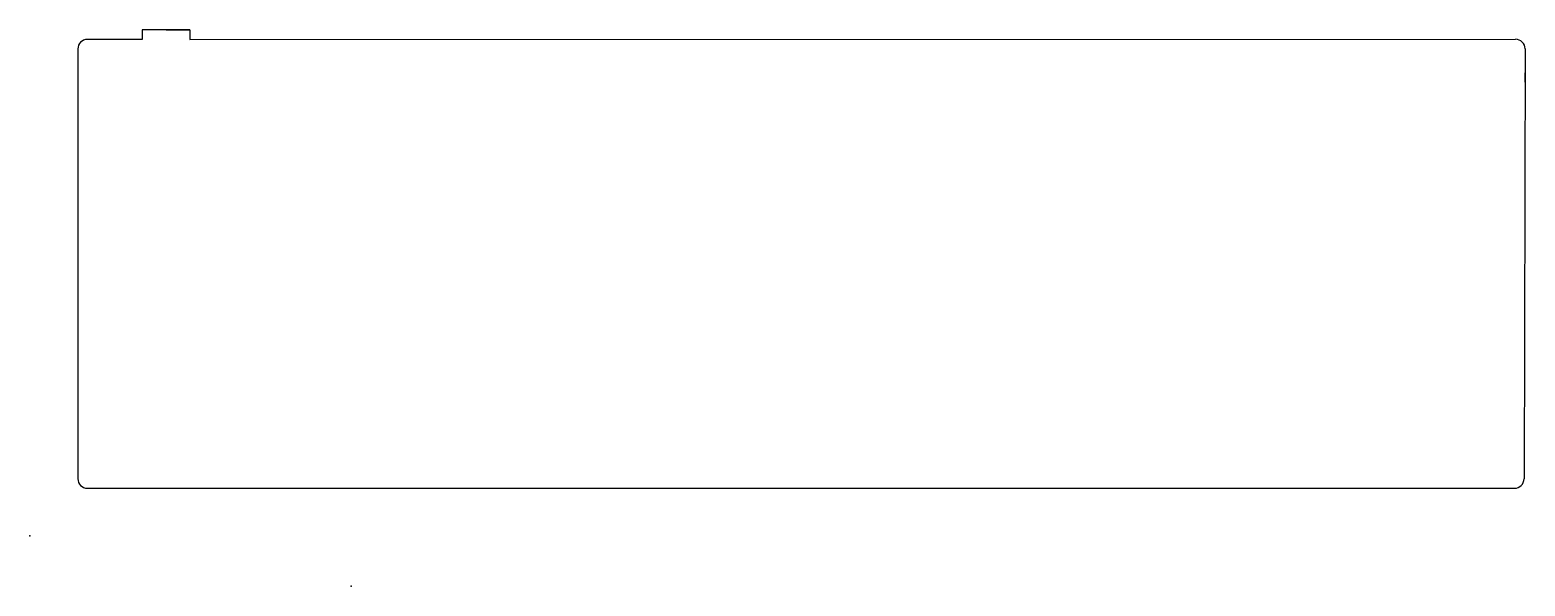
# Model space of a CAD drawing. Extents: x 0 to 314, y -11 to 106.
import ezdxf

# ---------------------------------------------------------------- set-up
doc = ezdxf.new("R2010")
doc.units = 0
doc.header["$MEASUREMENT"] = 0

msp = doc.modelspace()

# ---------------------------------------------------------------- linework, layer by layer
at = {"color": 4, "linetype": 'Continuous'}
for p, q in [((23.58, 104.25), (12.06, 104.25)), ((28.58, 106.25), (23.58, 106.25)), ((23.58, 106.25), (23.58, 104.25)), ((33.58, 106.25), (28.58, 106.25)), ((33.58, 106.25), (33.58, 104.25)), ((33.58, 104.25), (311.8, 104.27)), ((10.06, 102.25), (10.06, 12)), ((313.8, 102.26), (313.58, 12)), ((12.06, 10), (311.58, 10))]:
    msp.add_line(p, q, dxfattribs=at)
at = {"linetype": 'Continuous'}
for p, q in [((28.58, 106.25), (33.58, 106.25)), ((10.05, 95.25), (10.05, 95.25)), ((313.8, 95.25), (313.8, 97.25))]:
    msp.add_line(p, q, dxfattribs=at)
at = {"color": 4, "linetype": 'Continuous'}
for centre, start, end in [((12.06, 102.25), 90.0034, 180), ((311.8, 102.27), 359.865, 90.0034), ((12.06, 12), 180, 270), ((311.58, 12), 270, 359.865)]:
    msp.add_arc(centre, 2, start, end, dxfattribs=at)
at = {"linetype": 'Continuous'}
for p in [(0, 0), (67.4, -10.55)]:
    msp.add_point(p, dxfattribs=at)

doc.saveas('drawing.dxf')
